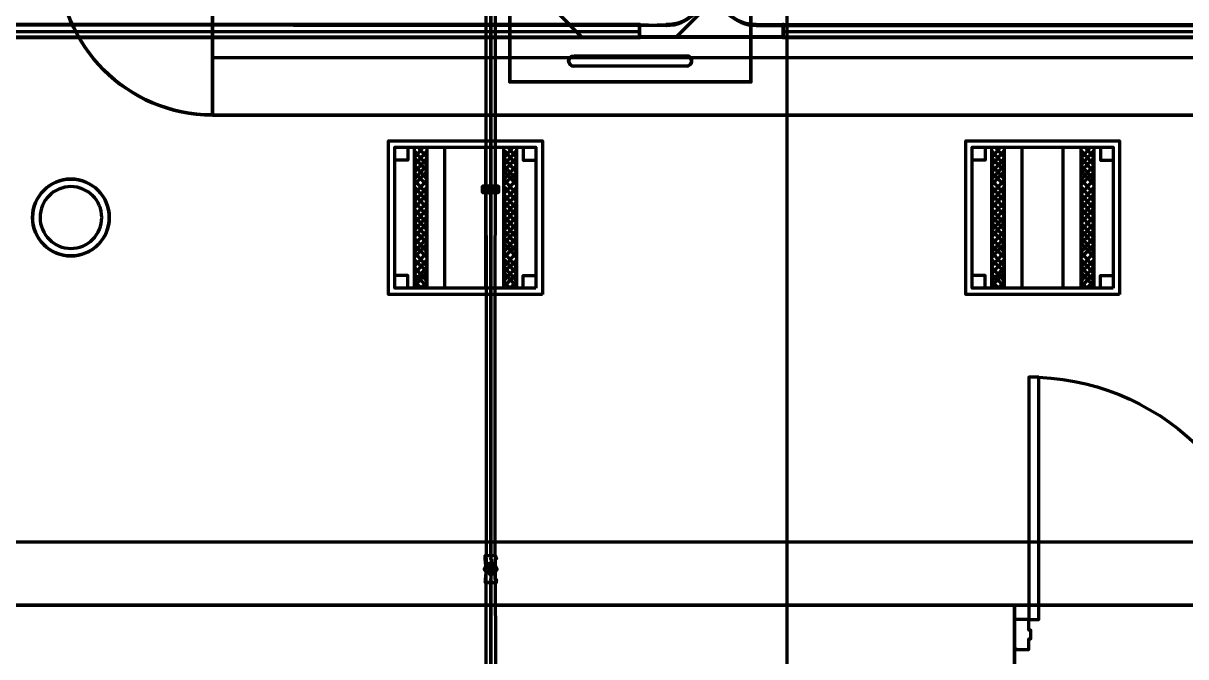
# Model space of a CAD drawing. Extents: x 0 to 1153, y 0 to 816.
# Drawn here: x 566.41 to 595.71, y 571.29 to 587.26 of the extents above; entities that cross this region are included whole.
import ezdxf

# ---------------------------------------------------------------- set-up
doc = ezdxf.new("R2010")
doc.units = 0
doc.header["$MEASUREMENT"] = 0
for name, color, linetype in [('Arch', 7, 'Continuous'), ('Hatch', 7, 'Continuous'), ('HVAC', 7, 'Continuous'), ('PIPE', 7, 'Continuous')]:
    doc.layers.add(name, color=color, linetype=linetype)

msp = doc.modelspace()

# ---------------------------------------------------------------- linework, layer by layer
at = {"layer": 'Arch', "color": 11, "linetype": 'Continuous', "lineweight": 211}
for p, q in [((585.671, 361.77), (585.671, 717.391)), ((917.988, 574.178), (110.871, 574.178))]:
    msp.add_line(p, q, dxfattribs=at)
for points in [[(628.491, 631.603), (494.834, 631.603), (628.491, 631.603), (536.681, 631.603), (536.681, 592.095), (536.681, 631.603), (536.035, 631.603), (536.035, 572.59), (536.035, 631.603), (536.681, 631.603), (536.681, 572.59), (628.491, 572.59)], [(628.491, 631.603), (536.681, 631.603), (536.681, 572.59), (628.491, 572.59)], [(680.413, 572.59), (494.39, 572.59), (494.834, 572.59), (496.327, 572.59), (536.035, 572.59), (536.681, 572.59), (536.681, 591.45), (536.681, 572.59), (628.491, 572.59)], [(591.397, 571.108), (591.397, 572.59), (591.397, 571.108)], [(591.428, 571.532), (591.397, 571.468), (591.756, 571.468), (591.756, 571.743), (591.809, 571.743), (591.809, 571.955), (591.756, 571.955), (591.756, 572.23), (591.397, 572.23), (591.397, 572.167)]]:
    msp.add_lwpolyline(points, dxfattribs=at)
msp.add_lwpolyline([(566.177, 591.45), (536.681, 591.45), (536.681, 572.59), (628.491, 572.59), (628.491, 591.45), (595.503, 591.45), (595.503, 631.603), (566.177, 631.603), (566.177, 591.45), (536.681, 591.45), (536.681, 572.59), (628.491, 572.59), (628.491, 591.45), (595.503, 591.45), (595.503, 631.603), (566.177, 631.603)], close=True, dxfattribs=at)
msp.add_lwpolyline([(592.01, 578.337), (591.756, 578.337), (591.756, 572.23), (592.01, 572.23), (592.01, 578.337, -0.401857), (597.852, 572.236, -0.401859), (603.716, 578.337), (603.97, 578.337), (603.97, 572.23), (603.97, 571.955), (603.906, 571.955), (603.906, 571.743), (603.97, 571.743), (603.97, 571.468), (604.329, 571.468), (604.298, 571.532)], format="xyb", dxfattribs=at)
at = {"layer": 'Hatch', "color": 5, "linetype": 'Continuous', "lineweight": 211}
for p, q in [((555.763, 587.057), (581.946, 587.057)), ((585.565, 587.057), (610.849, 587.057)), ((577.035, 580.58), (577.035, 584.136)), ((578.072, 580.58), (578.072, 584.136)), ((591.587, 580.58), (591.587, 584.136)), ((592.624, 580.58), (592.624, 584.136))]:
    msp.add_line(p, q, dxfattribs=at)
for points in [[(583.893, 588.195, 0.414216), (584.888, 587.206), (585.565, 587.206), (585.565, 586.92), (581.946, 586.92), (581.946, 587.206), (582.618, 587.227, 0.414207), (583.607, 588.195, -0.414207), (582.618, 587.227, 0.414207), (583.607, 588.19)], [(583.914, 588.195, 0.414199), (584.883, 587.227, -0.414199), (583.893, 588.195, 0.414216), (584.888, 587.227), (585.565, 587.227), (585.565, 587.227), (584.888, 587.206), (585.565, 587.227), (610.849, 587.227), (585.565, 587.206), (610.849, 587.206), (585.565, 587.227), (585.565, 586.899), (581.946, 586.899), (581.946, 586.92), (585.565, 586.92), (610.849, 586.92), (585.565, 586.899), (610.849, 586.899)], [(610.849, 586.899), (585.565, 586.899), (585.565, 587.227), (585.565, 586.899), (581.946, 586.899), (581.946, 587.227), (582.623, 587.206), (581.946, 587.206), (581.946, 587.227), (582.618, 587.206, 0.414207), (583.607, 588.19)]]:
    msp.add_lwpolyline(points, format="xyb", dxfattribs=at)
for points in [[(581.946, 587.227), (555.763, 587.227), (581.946, 587.206), (555.763, 587.227), (555.763, 586.899), (555.763, 587.206), (581.946, 587.227), (581.946, 586.899), (581.946, 586.899), (581.946, 586.92), (581.946, 586.899), (581.946, 587.227)], [(555.763, 586.899), (555.763, 587.227), (555.763, 586.92), (581.946, 586.92), (555.763, 586.899), (581.946, 586.899)], [(579.501, 580.422), (575.617, 580.422), (575.617, 584.295), (579.501, 584.295)], [(579.332, 580.58), (575.776, 580.58), (575.776, 584.136), (579.332, 584.136)], [(594.042, 580.422), (590.169, 580.422), (590.169, 584.295), (594.042, 584.295)], [(593.884, 580.58), (590.328, 580.58), (590.328, 584.136), (593.884, 584.136)]]:
    msp.add_lwpolyline(points, close=True, dxfattribs=at)
for points in [[(585.565, 587.227), (585.565, 587.227), (585.565, 587.227)], [(585.565, 586.899), (585.565, 586.899), (585.565, 586.899)], [(576.104, 584.136), (576.104, 583.808), (575.776, 583.808)], [(576.58, 581.3), (576.263, 580.94), (576.591, 580.623), (576.591, 584.136)], [(576.263, 584.136), (576.263, 580.623), (576.591, 580.983), (576.273, 581.3)], [(576.358, 584.136), (576.591, 583.872), (576.263, 583.502), (576.591, 583.184)], [(576.485, 584.136), (576.263, 583.872), (576.591, 583.544), (576.263, 583.184)], [(578.538, 581.3), (578.845, 580.94), (578.527, 580.623), (578.527, 584.136)], [(578.845, 584.136), (578.845, 580.623), (578.527, 580.983), (578.845, 581.3)], [(578.75, 584.136), (578.527, 583.872), (578.845, 583.502), (578.527, 583.184)], [(578.623, 584.136), (578.845, 583.872), (578.527, 583.544), (578.845, 583.184)], [(579.014, 584.136), (579.014, 583.808), (579.332, 583.808)], [(590.656, 584.136), (590.656, 583.808), (590.328, 583.808)], [(591.132, 581.3), (590.815, 580.94), (591.143, 580.623), (591.143, 584.136)], [(590.815, 584.136), (590.815, 580.623), (591.143, 580.983), (590.825, 581.3)], [(590.91, 584.136), (591.143, 583.872), (590.815, 583.502), (591.143, 583.184)], [(591.037, 584.136), (590.815, 583.872), (591.143, 583.544), (590.815, 583.184)], [(593.079, 581.3), (593.397, 580.94), (593.079, 580.623), (593.079, 584.136)], [(593.397, 584.136), (593.397, 580.623), (593.079, 580.983), (593.397, 581.3)], [(593.302, 584.136), (593.079, 583.872), (593.397, 583.502), (593.079, 583.184)], [(593.175, 584.136), (593.397, 583.872), (593.079, 583.544), (593.397, 583.184)], [(593.566, 584.136), (593.566, 583.808), (593.884, 583.808)], [(576.58, 584.041), (576.263, 583.681), (576.591, 583.322), (576.263, 582.951), (576.591, 582.591), (576.273, 582.221), (576.591, 581.861), (576.263, 581.491), (576.591, 581.12), (576.263, 580.76), (576.442, 580.58), (576.591, 580.76), (576.263, 581.12), (576.591, 581.491), (576.263, 581.861), (576.58, 582.221), (576.263, 582.591), (576.591, 582.951), (576.263, 583.322), (576.591, 583.681), (576.273, 584.041)], [(578.538, 584.041), (578.845, 583.681), (578.527, 583.322), (578.845, 582.951), (578.527, 582.591), (578.845, 582.221), (578.527, 581.861), (578.845, 581.491), (578.527, 581.12), (578.845, 580.76), (578.675, 580.58), (578.527, 580.76), (578.845, 581.12), (578.527, 581.491), (578.845, 581.861), (578.538, 582.221), (578.845, 582.591), (578.527, 582.951), (578.845, 583.322), (578.527, 583.681), (578.845, 584.041)], [(591.132, 584.041), (590.815, 583.681), (591.143, 583.322), (590.815, 582.951), (591.143, 582.591), (590.825, 582.221), (591.143, 581.861), (590.815, 581.491), (591.143, 581.12), (590.815, 580.76), (590.994, 580.58), (591.143, 580.76), (590.815, 581.12), (591.143, 581.491), (590.815, 581.861), (591.132, 582.221), (590.815, 582.591), (591.143, 582.951), (590.815, 583.322), (591.143, 583.681), (590.825, 584.041)], [(593.079, 584.041), (593.397, 583.681), (593.079, 583.322), (593.397, 582.951), (593.079, 582.591), (593.397, 582.221), (593.079, 581.861), (593.397, 581.491), (593.079, 581.12), (593.397, 580.76), (593.217, 580.58), (593.079, 580.76), (593.397, 581.12), (593.079, 581.491), (593.397, 581.861), (593.079, 582.221), (593.397, 582.591), (593.079, 582.951), (593.397, 583.322), (593.079, 583.681), (593.397, 584.041)], [(576.273, 583.131), (576.591, 582.771), (576.263, 582.401), (576.591, 582.041), (576.263, 581.671), (576.591, 581.353)], [(576.58, 583.131), (576.263, 582.771), (576.591, 582.401), (576.263, 582.041), (576.591, 581.713), (576.263, 581.353)], [(578.845, 583.131), (578.527, 582.771), (578.845, 582.401), (578.527, 582.041), (578.845, 581.671), (578.527, 581.353)], [(578.538, 583.131), (578.845, 582.771), (578.527, 582.401), (578.845, 582.041), (578.527, 581.713), (578.845, 581.353)], [(590.825, 583.131), (591.143, 582.771), (590.815, 582.401), (591.143, 582.041), (590.815, 581.671), (591.143, 581.353)], [(591.132, 583.131), (590.815, 582.771), (591.143, 582.401), (590.815, 582.041), (591.143, 581.713), (590.815, 581.353)], [(593.397, 583.131), (593.079, 582.771), (593.397, 582.401), (593.079, 582.041), (593.397, 581.671), (593.079, 581.353)], [(593.079, 583.131), (593.397, 582.771), (593.079, 582.401), (593.397, 582.041), (593.079, 581.713), (593.397, 581.353)], [(576.104, 580.58), (576.104, 580.898), (575.776, 580.898)], [(579.014, 580.58), (579.014, 580.898), (579.332, 580.898)], [(590.656, 580.58), (590.656, 580.898), (590.328, 580.898)], [(593.566, 580.58), (593.566, 580.898), (593.884, 580.898)]]:
    msp.add_lwpolyline(points, dxfattribs=at)
for points in [[(567.611, 583.332, 0.414207), (566.642, 582.364, 0.414239), (567.611, 581.395, 0.414223), (568.579, 582.364, 0.414191), (567.611, 583.332, 0.414207), (566.642, 582.364, 0.414239), (567.611, 581.395, 0.414223), (568.579, 582.364, 0.414191), (567.611, 583.332, 0.414207), (566.642, 582.364, 0.414239), (567.611, 581.395, 0.414223), (568.579, 582.364, 0.414191), (567.611, 583.332, 0.414207), (566.642, 582.364, 0.414239), (567.611, 581.395, 0.414223), (568.579, 582.364, 0.414191)], [(567.611, 583.142, 0.414213), (566.833, 582.364, 0.414231), (567.611, 581.586, 0.414222), (568.388, 582.364, 0.414204), (567.611, 583.142, 0.414213), (566.833, 582.364, 0.414231), (567.611, 581.586, 0.414222), (568.388, 582.364, 0.414204), (567.611, 583.142, 0.414213), (566.833, 582.364, 0.414231), (567.611, 581.586, 0.414222), (568.388, 582.364, 0.414204), (567.611, 583.142, 0.414213), (566.833, 582.364, 0.414231), (567.611, 581.586, 0.414222), (568.388, 582.364, 0.414204), (567.611, 583.142, 0.414213), (566.833, 582.364, 0.414231), (567.611, 581.586, 0.414222), (568.388, 582.364, 0.414204), (567.611, 583.142, 0.414213), (566.833, 582.364, 0.414231), (567.611, 581.586, 0.414222), (568.388, 582.364, 0.414204)]]:
    msp.add_lwpolyline(points, format="xyb", close=True, dxfattribs=at)
msp.add_circle((567.611, 582.364), 0.968, dxfattribs=at)
for p in [(581.946, 587.227), (585.565, 587.227), (581.946, 586.92), (581.946, 586.899), (585.565, 586.899)]:
    msp.add_point(p, dxfattribs=at)
at = {"layer": 'HVAC', "color": 6, "linetype": 'Continuous', "lineweight": 211}
msp.add_line((571.183, 586.401), (631.317, 586.401), dxfattribs=at)
for points in [[(631.317, 587.851), (571.177, 587.862, -0.414207), (570.219, 588.825), (567.298, 588.83, 0.414213), (571.177, 584.951, -0.414213), (567.298, 588.83, 0.414213), (571.177, 584.951, -0.414213), (567.298, 588.83, 0.414213), (571.177, 584.951, -0.414213), (567.309, 588.825), (567.309, 622.416)], [(567.309, 622.416), (567.309, 588.825), (570.209, 588.83, 0.414207), (571.177, 587.862, -0.414207), (570.209, 588.83, 0.414207), (571.177, 587.862, -0.414207), (570.209, 588.83, 0.414207), (571.183, 587.851), (571.183, 584.941), (631.317, 584.941)]]:
    msp.add_lwpolyline(points, format="xyb", dxfattribs=at)
for points in [[(578.675, 585.787), (578.675, 591.862), (584.75, 591.862), (584.75, 585.787), (578.675, 585.787), (584.75, 585.787), (584.75, 591.862), (578.675, 591.862)], [(579.84, 587.566), (580.485, 586.92), (582.877, 586.92), (583.586, 587.629), (583.586, 590.021), (582.941, 590.666), (580.411, 590.666), (579.84, 590.095), (579.84, 587.566), (580.485, 586.92), (582.877, 586.92), (583.586, 587.629), (583.586, 590.021), (582.941, 590.666), (580.411, 590.666), (579.84, 590.095)], [(571.183, 587.851), (571.183, 584.941), (571.183, 587.851), (571.183, 584.941), (571.183, 587.851), (571.183, 584.941), (571.183, 587.851), (631.317, 587.851), (631.317, 584.941), (571.183, 584.941)], [(583.126, 586.444), (583.177, 586.433), (583.219, 586.405), (583.248, 586.363), (583.258, 586.311), (583.248, 586.26), (583.219, 586.218), (583.168, 586.186), (583.137, 586.179), (583.168, 586.186), (583.226, 586.225), (583.254, 586.28), (583.256, 586.333), (583.233, 586.389), (583.177, 586.433), (583.126, 586.444), (583.187, 586.429), (583.226, 586.397), (583.251, 586.353), (583.258, 586.301), (583.243, 586.251), (583.212, 586.211), (583.168, 586.186), (580.295, 586.179), (583.168, 586.186), (583.219, 586.218), (583.251, 586.27), (583.258, 586.322), (583.238, 586.381), (583.187, 586.429), (583.131, 586.433), (580.295, 586.433)]]:
    msp.add_lwpolyline(points, close=True, dxfattribs=at)
for points in [[(580.485, 586.92), (580.485, 586.92), (580.485, 586.92)], [(582.877, 586.92), (582.877, 586.92), (582.877, 586.92)], [(580.289, 586.179), (580.238, 586.189), (580.168, 586.26), (580.157, 586.311), (580.168, 586.363), (580.238, 586.433), (580.189, 586.397), (580.161, 586.343), (580.159, 586.29), (580.183, 586.233), (580.238, 586.189), (580.289, 586.179), (580.238, 586.189), (580.238, 586.189), (580.168, 586.26), (580.157, 586.311), (580.168, 586.363), (580.238, 586.433), (580.238, 586.433), (580.279, 586.443)], [(584.75, 585.787), (584.75, 585.787), (584.75, 585.787)]]:
    msp.add_lwpolyline(points, dxfattribs=at)
for p in [(580.485, 586.92), (582.877, 586.92), (578.675, 585.787), (584.75, 585.787)]:
    msp.add_point(p, dxfattribs=at)
at = {"layer": 'PIPE', "color": 3, "linetype": 'Continuous', "lineweight": 211}
for p, q in [((578.083, 573.839), (578.305, 573.839)), ((578.305, 573.162), (578.083, 573.162))]:
    msp.add_line(p, q, dxfattribs=at)
for points in [[(578.199, 606.711), (578.199, 627.803), (578.199, 606.711), (578.199, 606.15), (578.199, 573.839), (578.199, 606.15)], [(578.062, 606.15), (578.305, 606.15), (578.062, 606.15), (578.305, 606.15), (578.062, 606.15), (578.305, 606.15), (578.326, 606.668), (578.305, 606.15), (578.062, 606.15), (578.062, 606.277), (577.935, 606.277), (578.062, 606.277), (578.062, 606.15), (578.083, 573.839), (578.305, 573.839), (578.337, 573.754), (578.305, 573.839), (578.326, 606.15)], [(578.284, 583.073), (578.269, 583.02), (578.175, 582.973), (578.124, 582.992), (578.091, 583.034), (578.084, 583.089), (578.107, 583.138), (578.152, 583.168), (578.208, 583.17), (578.254, 583.144), (578.284, 583.073), (578.231, 583.073), (578.195, 583.027), (578.141, 583.051), (578.15, 583.107), (578.205, 583.115), (578.15, 583.107), (578.098, 583.126), (578.083, 583.073), (578.098, 583.126), (578.137, 583.162), (578.192, 583.173), (578.243, 583.154), (578.284, 583.073), (578.269, 583.02), (578.215, 582.977), (578.159, 582.975), (578.112, 583.002), (578.084, 583.057), (578.136, 583.073), (578.172, 583.119), (578.226, 583.095), (578.217, 583.039), (578.161, 583.031), (578.217, 583.039), (578.269, 583.02), (578.284, 583.073), (578.269, 583.02), (578.175, 582.973), (578.124, 582.992), (578.091, 583.034), (578.084, 583.089), (578.107, 583.138), (578.152, 583.168), (578.208, 583.17), (578.254, 583.144), (578.284, 583.073), (578.231, 583.073), (578.195, 583.027), (578.141, 583.051), (578.15, 583.107), (578.205, 583.115), (578.15, 583.107), (578.098, 583.126), (578.083, 583.073), (578.098, 583.126), (578.137, 583.162), (578.192, 583.173), (578.243, 583.154), (578.284, 583.073), (578.269, 583.02), (578.215, 582.977), (578.159, 582.975), (578.112, 583.002), (578.086, 583.049), (578.04, 582.993), (578.379, 582.993), (578.39, 583.152), (578.39, 582.993), (578.379, 583.152), (578.39, 582.993), (577.988, 582.993), (578.03, 583.152), (578.337, 583.152), (578.03, 583.152), (578.04, 582.993), (578.03, 583.152), (577.988, 582.993), (577.988, 583.152), (577.988, 582.993), (578.04, 582.993)], [(577.988, 583.152), (578.379, 583.152), (577.988, 583.152)], [(578.231, 583.073), (578.195, 583.027), (578.136, 583.065), (578.231, 583.073), (578.187, 583.12), (578.136, 583.065), (578.231, 583.073), (578.195, 583.027), (578.136, 583.065), (578.231, 583.073), (578.195, 583.027), (578.136, 583.065), (578.136, 583.069)], [(578.194, 573.394), (578.143, 573.407), (578.084, 573.487), (578.088, 573.541), (578.115, 573.584), (578.159, 573.611), (578.212, 573.615), (578.26, 573.595), (578.296, 573.549), (578.305, 573.496), (578.284, 573.44), (578.194, 573.394), (578.284, 573.44), (578.305, 573.496), (578.296, 573.549), (578.245, 573.604), (578.194, 573.648), (578.25, 573.637), (578.295, 573.607), (578.326, 573.561), (578.358, 573.5), (578.326, 573.45), (578.295, 573.405), (578.25, 573.374), (578.194, 573.394), (578.085, 573.413), (578.03, 573.5), (578.072, 573.581), (578.11, 573.621), (578.16, 573.644), (578.072, 573.581), (578.03, 573.5), (578.085, 573.413), (578.194, 573.394), (578.143, 573.407), (578.062, 573.45), (578.03, 573.5), (578.062, 573.561), (578.093, 573.607), (578.138, 573.637), (578.194, 573.648), (578.25, 573.637), (578.295, 573.607), (578.326, 573.561), (578.358, 573.5), (578.326, 573.45), (578.295, 573.405), (578.25, 573.374), (578.194, 573.394), (578.143, 573.407), (578.083, 573.5), (578.104, 573.564), (578.199, 573.617), (578.252, 573.595), (578.305, 573.5), (578.294, 573.437), (578.194, 573.394), (578.143, 573.407), (578.084, 573.487), (578.088, 573.541), (578.115, 573.584), (578.159, 573.611), (578.212, 573.615), (578.26, 573.595), (578.296, 573.549), (578.305, 573.496), (578.284, 573.44), (578.194, 573.394), (578.284, 573.44), (578.305, 573.496), (578.296, 573.549), (578.245, 573.604), (578.194, 573.648), (578.25, 573.637), (578.295, 573.607), (578.326, 573.561), (578.358, 573.5), (578.326, 573.45), (578.295, 573.405), (578.25, 573.374), (578.194, 573.394), (578.085, 573.413), (578.03, 573.5), (578.072, 573.581), (578.11, 573.621), (578.16, 573.644), (578.072, 573.581), (578.03, 573.5), (578.085, 573.413), (578.194, 573.394), (578.143, 573.407), (578.062, 573.45), (578.03, 573.5), (578.062, 573.561), (578.093, 573.607), (578.138, 573.637), (578.194, 573.648), (578.25, 573.637), (578.302, 573.599), (578.358, 573.5), (578.315, 573.43), (578.278, 573.39), (578.194, 573.394), (578.26, 573.379), (578.315, 573.43), (578.358, 573.5), (578.302, 573.599), (578.25, 573.637), (578.199, 573.617), (578.104, 573.564), (578.083, 573.5), (578.051, 573.236), (578.051, 573.162), (578.083, 573.236), (578.083, 573.5), (578.143, 573.407), (578.194, 573.394), (578.294, 573.437), (578.305, 573.5), (578.305, 573.236), (578.305, 573.5), (578.252, 573.595), (578.194, 573.617), (578.245, 573.604), (578.284, 573.571), (578.304, 573.524), (578.299, 573.47), (578.273, 573.427), (578.194, 573.394), (578.143, 573.407), (578.092, 573.462), (578.083, 573.515), (578.104, 573.571), (578.143, 573.604), (578.104, 573.571), (578.083, 573.515), (578.092, 573.462), (578.143, 573.407), (578.194, 573.394), (578.143, 573.407), (578.062, 573.45), (578.03, 573.5), (578.062, 573.561), (578.093, 573.607), (578.138, 573.637), (578.194, 573.648), (578.25, 573.637), (578.302, 573.599), (578.358, 573.5), (578.315, 573.43), (578.278, 573.39), (578.194, 573.394), (578.26, 573.379), (578.315, 573.43), (578.358, 573.5), (578.302, 573.599), (578.25, 573.637), (578.194, 573.648), (578.25, 573.637), (578.295, 573.607), (578.326, 573.561), (578.358, 573.5), (578.326, 573.45), (578.295, 573.405), (578.25, 573.374), (578.194, 573.394), (578.143, 573.407), (578.03, 573.5), (578.067, 573.571), (578.101, 573.614), (578.149, 573.641), (578.067, 573.571), (578.03, 573.5), (578.143, 573.407), (578.194, 573.394), (578.252, 573.405), (578.305, 573.5), (578.294, 573.564), (578.199, 573.617), (578.136, 573.595), (578.083, 573.5), (578.143, 573.407), (578.194, 573.394), (578.143, 573.407), (578.062, 573.45), (578.03, 573.5), (578.062, 573.561), (578.093, 573.607), (578.138, 573.637), (578.194, 573.648), (578.25, 573.637), (578.302, 573.599), (578.358, 573.5), (578.315, 573.43), (578.278, 573.39), (578.194, 573.394), (578.26, 573.379), (578.315, 573.43), (578.358, 573.5), (578.302, 573.599), (578.25, 573.637), (578.194, 573.648), (578.25, 573.637), (578.295, 573.607), (578.326, 573.561), (578.358, 573.5), (578.326, 573.45), (578.295, 573.405), (578.25, 573.374), (578.194, 573.394), (578.143, 573.407), (578.062, 573.45), (578.03, 573.5), (578.062, 573.561), (578.093, 573.607), (578.138, 573.637), (578.194, 573.617), (578.245, 573.604), (578.284, 573.571), (578.304, 573.524), (578.299, 573.47), (578.273, 573.427), (578.194, 573.394), (578.143, 573.407), (578.095, 573.454), (578.083, 573.506), (578.095, 573.557), (578.128, 573.595), (578.176, 573.615), (578.095, 573.557), (578.083, 573.5), (578.051, 573.754), (578.051, 573.839), (578.083, 573.754), (578.083, 573.5), (578.143, 573.407), (578.194, 573.394), (578.252, 573.405), (578.305, 573.5), (578.305, 573.754), (578.305, 573.5), (578.294, 573.564), (578.199, 573.617), (578.136, 573.595), (578.083, 573.506), (578.095, 573.557), (578.128, 573.595), (578.176, 573.615), (578.229, 573.611), (578.273, 573.584), (578.299, 573.541), (578.245, 573.604), (578.194, 573.617), (578.249, 573.577), (578.225, 573.509), (578.302, 573.532), (578.302, 573.479), (578.278, 573.433), (578.194, 573.394), (578.143, 573.407), (578.099, 573.447), (578.143, 573.407), (578.194, 573.394), (578.143, 573.407), (578.14, 573.475), (578.189, 573.511), (578.136, 573.462), (578.086, 573.479), (578.058, 573.551), (578.03, 573.5), (578.358, 573.5)], [(578.199, 573.839), (578.212, 573.503), (578.104, 573.437), (578.199, 573.341), (578.199, 573.659), (578.225, 573.608), (578.252, 573.554), (578.189, 573.511), (578.199, 573.162)], [(578.083, 566.494), (578.083, 573.162), (578.337, 573.162), (578.337, 573.236), (578.305, 573.162), (578.337, 566.494)], [(578.199, 573.5), (578.199, 573.5), (578.199, 573.5)], [(578.199, 573.236), (578.199, 573.236), (578.199, 573.236)], [(578.199, 566.494), (578.199, 573.162), (578.199, 566.494)]]:
    msp.add_lwpolyline(points, dxfattribs=at)
for points in [[(578.379, 582.993), (578.379, 583.152), (578.39, 583.152), (578.39, 582.993), (577.988, 582.993), (577.988, 583.152), (577.988, 582.993), (578.347, 582.993), (578.347, 582.993), (578.379, 583.152), (578.337, 583.152), (578.379, 582.993)], [(578.347, 583.068), (578.03, 583.068), (578.347, 583.078), (578.03, 583.078), (578.347, 583.068)]]:
    msp.add_lwpolyline(points, close=True, dxfattribs=at)
for p in [(578.199, 573.839), (578.199, 573.839), (578.199, 573.754), (578.199, 573.754), (578.199, 573.5), (578.199, 573.236), (578.199, 573.162), (578.199, 573.162)]:
    msp.add_point(p, dxfattribs=at)

doc.saveas('drawing.dxf')
